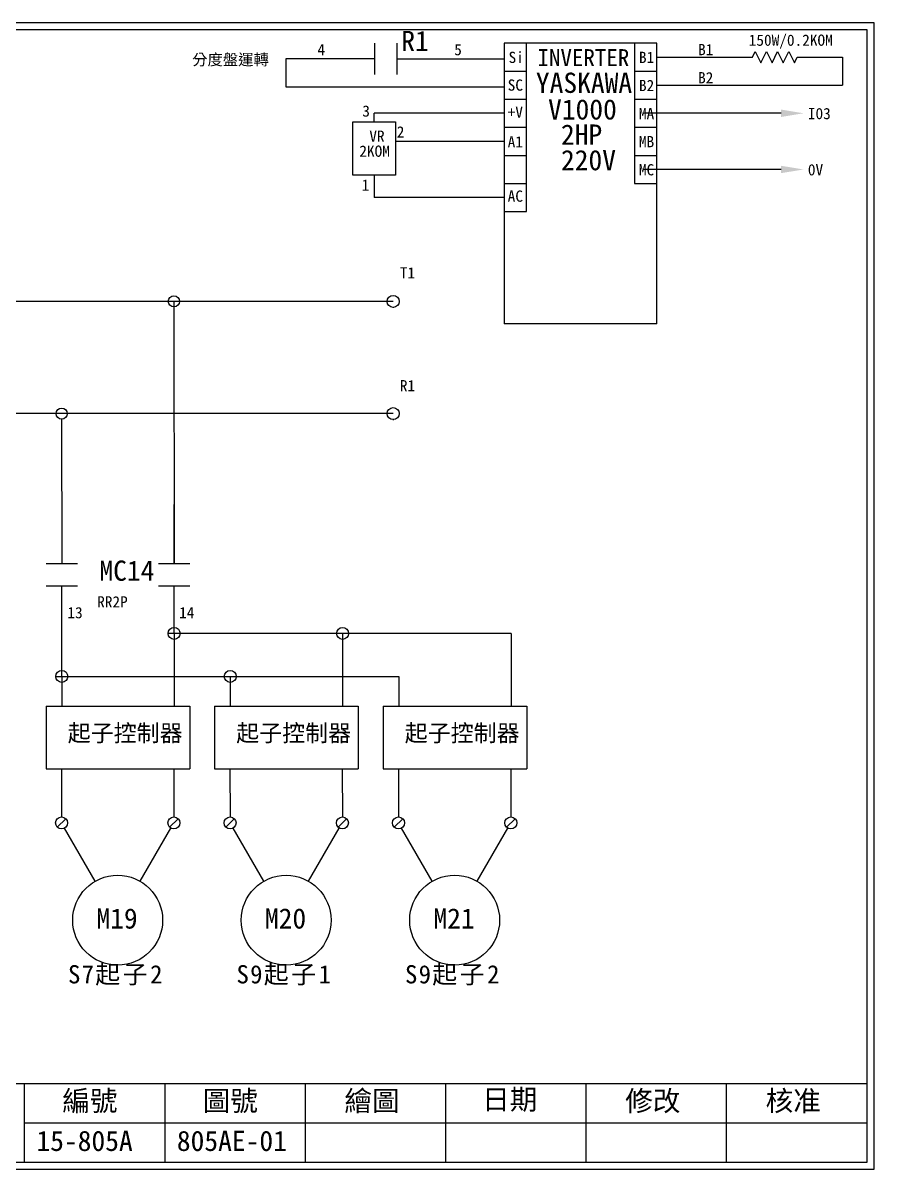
# Model space of a CAD drawing. Extents: x 10 to 297, y 3 to 207.
# Drawn here: x 145.5 to 297, y 3 to 207 of the extents above; entities that cross this region are included whole.
import ezdxf
from ezdxf import colors
from ezdxf.entities.mleader import LeaderData, LeaderLine
from ezdxf.math import Vec2, Vec3

# ---------------------------------------------------------------- set-up
doc = ezdxf.new("R2010")
doc.units = 0
doc.layers.get('0').update_dxf_attribs({"linetype": 'CONTINUOUS'})
doc.layers.add('圖框層', color=7, linetype='CONTINUOUS')
doc.layers.add('標尺寸層', color=3, linetype='CONTINUOUS')
doc.styles.add('STSL', font='kaiu.ttf')
doc.styles.add('標楷體', font='kaiu.ttf')

msp = doc.modelspace()

# ---------------------------------------------------------------- linework, layer by layer
for p, q in [((258.3, 203.39), (231.15, 203.39)), ((231.15, 203.39), (231.15, 153.39)), ((231.15, 203.39), (231.15, 193.39)), ((231.15, 203.39), (231.15, 198.39)), ((235.1, 198.39), (235.1, 203.39)), ((254.35, 203.39), (254.35, 198.39)), ((258.3, 153.39), (258.3, 203.39)), ((258.3, 198.39), (258.3, 203.39)), ((208.05, 200.6), (192.28, 200.6)), ((192.28, 200.6), (192.28, 195.6)), ((212.02, 200.6), (231.15, 200.6)), ((258.3, 200.89), (275.33, 200.89)), ((275.33, 200.89), (275.83, 201.89)), ((275.83, 201.89), (276.83, 199.89)), ((276.83, 199.89), (277.83, 201.89)), ((277.83, 201.89), (278.83, 199.89)), ((278.83, 199.89), (279.83, 201.89)), ((279.83, 201.89), (280.83, 199.89)), ((280.83, 199.89), (281.83, 201.89)), ((281.83, 201.89), (282.83, 199.89)), ((282.83, 199.89), (283.33, 200.89)), ((283.33, 200.89), (291.36, 200.89)), ((291.36, 200.89), (291.36, 195.89)), ((231.15, 198.39), (235.1, 198.39)), ((235.1, 193.39), (235.1, 198.39)), ((254.35, 198.39), (258.3, 198.39)), ((254.35, 198.39), (254.35, 193.39)), ((258.3, 193.39), (258.3, 198.39)), ((258.3, 195.89), (291.36, 195.89)), ((192.28, 195.6), (231.15, 195.6)), ((231.15, 193.39), (235.1, 193.39)), ((235.1, 188.39), (235.1, 193.39)), ((254.35, 193.39), (258.3, 193.39)), ((254.35, 193.39), (254.35, 188.39)), ((258.3, 188.39), (258.3, 193.39)), ((208.01, 189.34), (208.01, 190.89)), ((231.15, 190.89), (208.01, 190.89)), ((204.21, 189.34), (211.8, 189.34)), ((204.21, 179.87), (204.21, 189.34)), ((211.8, 189.34), (211.8, 179.87)), ((231.15, 188.39), (235.1, 188.39)), ((235.1, 183.39), (235.1, 188.39)), ((254.35, 188.39), (258.3, 188.39)), ((254.35, 188.39), (254.35, 183.39)), ((258.3, 183.39), (258.3, 188.39)), ((231.15, 185.89), (211.8, 185.89)), ((231.15, 183.39), (235.1, 183.39)), ((235.1, 178.39), (235.1, 183.39)), ((254.35, 183.39), (258.3, 183.39)), ((254.35, 183.39), (258.3, 183.39)), ((254.35, 183.39), (254.35, 178.39)), ((258.3, 178.39), (258.3, 183.39)), ((211.8, 179.87), (204.21, 179.87)), ((208.01, 179.87), (208.01, 175.89)), ((231.15, 178.39), (235.1, 178.39)), ((235.1, 173.39), (235.1, 178.39)), ((254.35, 178.39), (258.3, 178.39)), ((231.15, 175.89), (208.01, 175.89)), ((231.15, 173.39), (235.1, 173.39)), ((172.33, 157.42), (172.37, 110.79)), ((258.3, 153.39), (231.15, 153.39)), ((152.35, 136.44), (152.37, 110.79)), ((152.32, 74.19), (152.33, 65.66)), ((172.32, 74.19), (172.33, 65.66)), ((182.32, 74.19), (182.33, 65.66)), ((202.32, 74.19), (202.33, 65.66)), ((212.32, 74.19), (212.33, 65.66)), ((232.32, 74.19), (232.33, 65.66)), ((153.09, 65.35), (151.57, 63.83)), ((173.09, 65.35), (171.57, 63.83)), ((183.09, 65.35), (181.57, 63.83)), ((203.09, 65.35), (201.57, 63.83)), ((213.09, 65.35), (211.57, 63.83)), ((233.09, 65.35), (231.57, 63.83)), ((158.32, 54.22), (152.87, 63.66)), ((166.32, 54.22), (171.78, 63.67)), ((188.32, 54.22), (182.87, 63.66)), ((196.32, 54.22), (201.78, 63.67)), ((218.32, 54.22), (212.87, 63.66)), ((226.32, 54.22), (231.78, 63.67))]:
    msp.add_line(p, q)
for centre, radius in [((211.38, 157.41), 1.07), ((211.38, 137.44), 1.07), ((172.37, 98.33), 1.07), ((202.37, 98.33), 1.07), ((152.37, 90.68), 1.07), ((182.37, 90.68), 1.07), ((152.33, 64.59), 1.07), ((172.33, 64.59), 1.07), ((182.33, 64.59), 1.07), ((202.33, 64.59), 1.07), ((212.33, 64.59), 1.07), ((232.33, 64.59), 1.07), ((162.32, 47.29), 8), ((192.32, 47.29), 8), ((222.32, 47.29), 8)]:
    msp.add_circle(centre, radius)
at = {"layer": '圖框層', "color": 7}
for p, q in [((297, 206.97), (10, 206.97)), ((297, 3), (297, 206.97)), ((295.75, 205.72), (11.25, 205.72)), ((295.75, 4.25), (295.75, 205.72)), ((11.25, 18.25), (295.75, 18.25)), ((145.75, 4.25), (145.75, 18.25)), ((170.75, 4.25), (170.75, 18.25)), ((195.75, 4.25), (195.75, 18.25)), ((220.75, 4.25), (220.75, 18.25)), ((245.75, 4.25), (245.75, 18.25)), ((270.75, 4.25), (270.75, 18.25)), ((145.75, 11.25), (295.75, 11.25)), ((11.25, 4.25), (295.75, 4.25)), ((10, 3), (297, 3))]:
    msp.add_line(p, q, dxfattribs=at)
at = {"layer": '標尺寸層', "color": 7}
for p, q in [((208.05, 203.39), (208.05, 197.82)), ((212.02, 203.39), (212.02, 197.82)), ((211.38, 157.41), (41.1, 157.44)), ((211.38, 156.34), (211.38, 156.27)), ((211.38, 137.44), (21.11, 137.44)), ((211.38, 136.37), (211.38, 136.3)), ((172.37, 110.79), (172.37, 121.25)), ((149.59, 110.79), (155.16, 110.79)), ((169.59, 110.79), (175.16, 110.79)), ((149.59, 106.82), (155.16, 106.82)), ((152.37, 90.68), (152.37, 106.82)), ((169.59, 106.82), (175.16, 106.82)), ((172.37, 98.31), (172.37, 106.82)), ((232.37, 98.3), (171.3, 98.31)), ((172.37, 98.31), (172.37, 85.33)), ((202.37, 98.31), (202.37, 85.33)), ((232.37, 98.3), (232.37, 85.33)), ((172.37, 97.26), (172.37, 97.19)), ((202.37, 97.26), (202.37, 97.19)), ((151.3, 90.68), (212.37, 90.68)), ((152.37, 90.68), (152.37, 85.33)), ((182.37, 90.68), (182.37, 85.33)), ((212.37, 90.68), (212.37, 85.33)), ((152.37, 89.61), (152.37, 89.54)), ((182.37, 89.61), (182.37, 89.54)), ((149.59, 85.36), (155.15, 85.36)), ((149.59, 85.36), (149.59, 74.22)), ((155.15, 85.36), (169.59, 85.36)), ((169.59, 85.36), (175.15, 85.36)), ((175.15, 85.36), (175.15, 74.22)), ((179.59, 85.36), (185.15, 85.36)), ((179.59, 85.36), (179.59, 74.22)), ((185.15, 85.36), (199.59, 85.36)), ((199.59, 85.36), (205.15, 85.36)), ((205.15, 85.36), (205.15, 74.22)), ((209.59, 85.36), (215.15, 85.36)), ((209.59, 85.36), (209.59, 74.22)), ((215.15, 85.36), (229.59, 85.36)), ((229.59, 85.36), (235.15, 85.36)), ((235.15, 85.36), (235.15, 74.22)), ((149.59, 74.22), (155.15, 74.22)), ((155.15, 74.22), (169.59, 74.22)), ((169.59, 74.22), (175.15, 74.22)), ((179.59, 74.22), (185.15, 74.22)), ((185.15, 74.22), (199.59, 74.22)), ((199.59, 74.22), (205.15, 74.22)), ((209.59, 74.22), (215.15, 74.22)), ((215.15, 74.22), (229.59, 74.22)), ((229.59, 74.22), (235.15, 74.22))]:
    msp.add_line(p, q, dxfattribs=at)
for centre in [(172.34, 157.42), (152.35, 137.44)]:
    msp.add_circle(centre, 1, dxfattribs=at)

# ---------------------------------------------------------------- texts
at = {"color": 0, "char_height": 3.25, "width": 29.841, "attachment_point": 2, "style": '標楷體'}
for s, insert in [('{\\T1.1;S7起子2}', (162, 39.29)), ('{\\T1.1;S9起子1}', (192, 39.29)), ('{\\T1.1;S9起子2}', (222, 39.29))]:
    msp.add_mtext(s, dxfattribs=dict(at, insert=insert))
at = {"layer": '圖框層', "color": 4, "style": 'STSL'}
for s, height, p in [('R1', 3.6, (212.82, 201.96)), ('150W/0.2KOM', 2, (274.68, 202.9)), ('4', 2, (197.89, 201.22)), ('5', 2, (222.24, 201.22)), ('Si', 2, (231.92, 199.84)), ('INVERTER', 3, (237.08, 199.3)), ('B1', 2, (265.66, 201.22)), ('分度盤運轉', 2, (175.59, 199.44)), ('B1', 2, (255.13, 199.84)), ('YASKAWA', 3.6, (236.78, 194.52)), ('B2', 2, (265.66, 196.22)), ('SC', 2, (231.76, 194.91)), ('B2', 2, (255.13, 194.84)), ('3', 2, (205.87, 190.29)), ('+V', 2, (231.76, 190.08)), ('V1000', 3.6, (238.95, 189.78)), ('MA', 2, (255.13, 189.84)), ('I03', 2, (285.21, 189.84)), ('VR', 2, (207.13, 185.81)), ('2', 2, (212.01, 186.57)), ('2HP', 3.6, (241.25, 185.3)), ('A1', 2, (231.76, 184.81)), ('MB', 2, (255.13, 184.84)), ('2KOM', 2, (205.35, 183.15)), ('220V', 3.6, (241.25, 180.75)), ('MC', 2, (255.13, 179.84)), ('0V', 2, (285.21, 179.84)), ('1', 2, (205.77, 177.11)), ('AC', 2, (231.76, 175.15)), ('T1', 2, (212.56, 161.49)), ('R1', 2, (212.56, 141.41)), ('MC14', 3.6, (159.07, 107.69)), ('RR2P', 2, (158.67, 102.94)), ('13', 2, (153.37, 101.02)), ('14', 2, (173.26, 101.02)), ('起子控制器', 3, (153.43, 79.1)), ('起子控制器', 3, (183.43, 79.1)), ('起子控制器', 3, (213.43, 79.1)), ('M19', 3.6, (158.54, 45.8)), ('M20', 3.6, (188.54, 45.8)), ('M21', 3.6, (218.54, 45.8)), ('編號', 3.6, (152.47, 13.34)), ('圖號', 3.6, (177.47, 13.34)), ('繪圖', 3.6, (202.69, 13.34)), ('日期', 3.6, (227.22, 13.59)), ('修改', 3.6, (252.69, 13.34)), ('核准', 3.6, (277.69, 13.34)), ('15-805A', 3.6, (147.86, 6.22)), ('805AE-01', 3.6, (172.86, 6.22))]:
    msp.add_text(s, height=height, dxfattribs=at).set_placement(p)

# ---------------------------------------------------------------- leaders
at = {"layer": '標尺寸層', "color": 7}
ml = msp.add_multileader_mtext('Standard', dxfattribs=at)
ml.set_content('', color=7)
ml.set_leader_properties()
ml.build(insert=Vec2(0, 0))
ml.multileader.update_dxf_attribs({"text_right_attachment_type": 6, "dogleg_length": 0.36})
ctx = ml.context
ctx.base_point, ctx.plane_origin = Vec3(253.94, 192.89), Vec3(284.44, 190.89)
ctx.right_attachment, ctx.text_align_type = 6, 2
notes = []
notes.append((ctx, [(0, (1, 1, 0), (258.3, 190.89), (-1, 0), 0.36, [(0, [(284.44, 190.89)], 0, [])])]))
ctx.mtext.insert, ctx.mtext.alignment, ctx.mtext.flow_direction = Vec3(255.94, 194.89), 3, 5
ml = msp.add_multileader_mtext('Standard', dxfattribs=at)
ml.set_content('', color=7)
ml.set_leader_properties()
ml.build(insert=Vec2(0, 0))
ml.multileader.update_dxf_attribs({"text_right_attachment_type": 6, "dogleg_length": 0.36})
ctx = ml.context
ctx.base_point, ctx.plane_origin = Vec3(253.94, 182.89), Vec3(284.44, 180.89)
ctx.right_attachment, ctx.text_align_type = 6, 2
notes.append((ctx, [(0, (1, 1, 0), (258.3, 180.89), (-1, 0), 0.36, [(0, [(284.44, 180.89)], 0, [])])]))
ctx.mtext.insert, ctx.mtext.alignment, ctx.mtext.flow_direction = Vec3(255.94, 184.89), 3, 5
for ctx, leaders in notes:
    for number, flags, end, landing, length, lines in leaders:
        leader = LeaderData()
        leader.index, (leader.has_last_leader_line, leader.has_dogleg_vector, leader.attachment_direction) = number, flags
        leader.last_leader_point, leader.dogleg_vector, leader.dogleg_length = Vec3(end), Vec3(landing), length
        for number, points, colour, breaks in lines:
            line = LeaderLine()
            line.index, line.vertices, line.color, line.breaks = number, Vec3.list(points), colors.encode_raw_color(colour), breaks
            leader.lines.append(line)
        ctx.leaders.append(leader)

doc.saveas('drawing.dxf')
